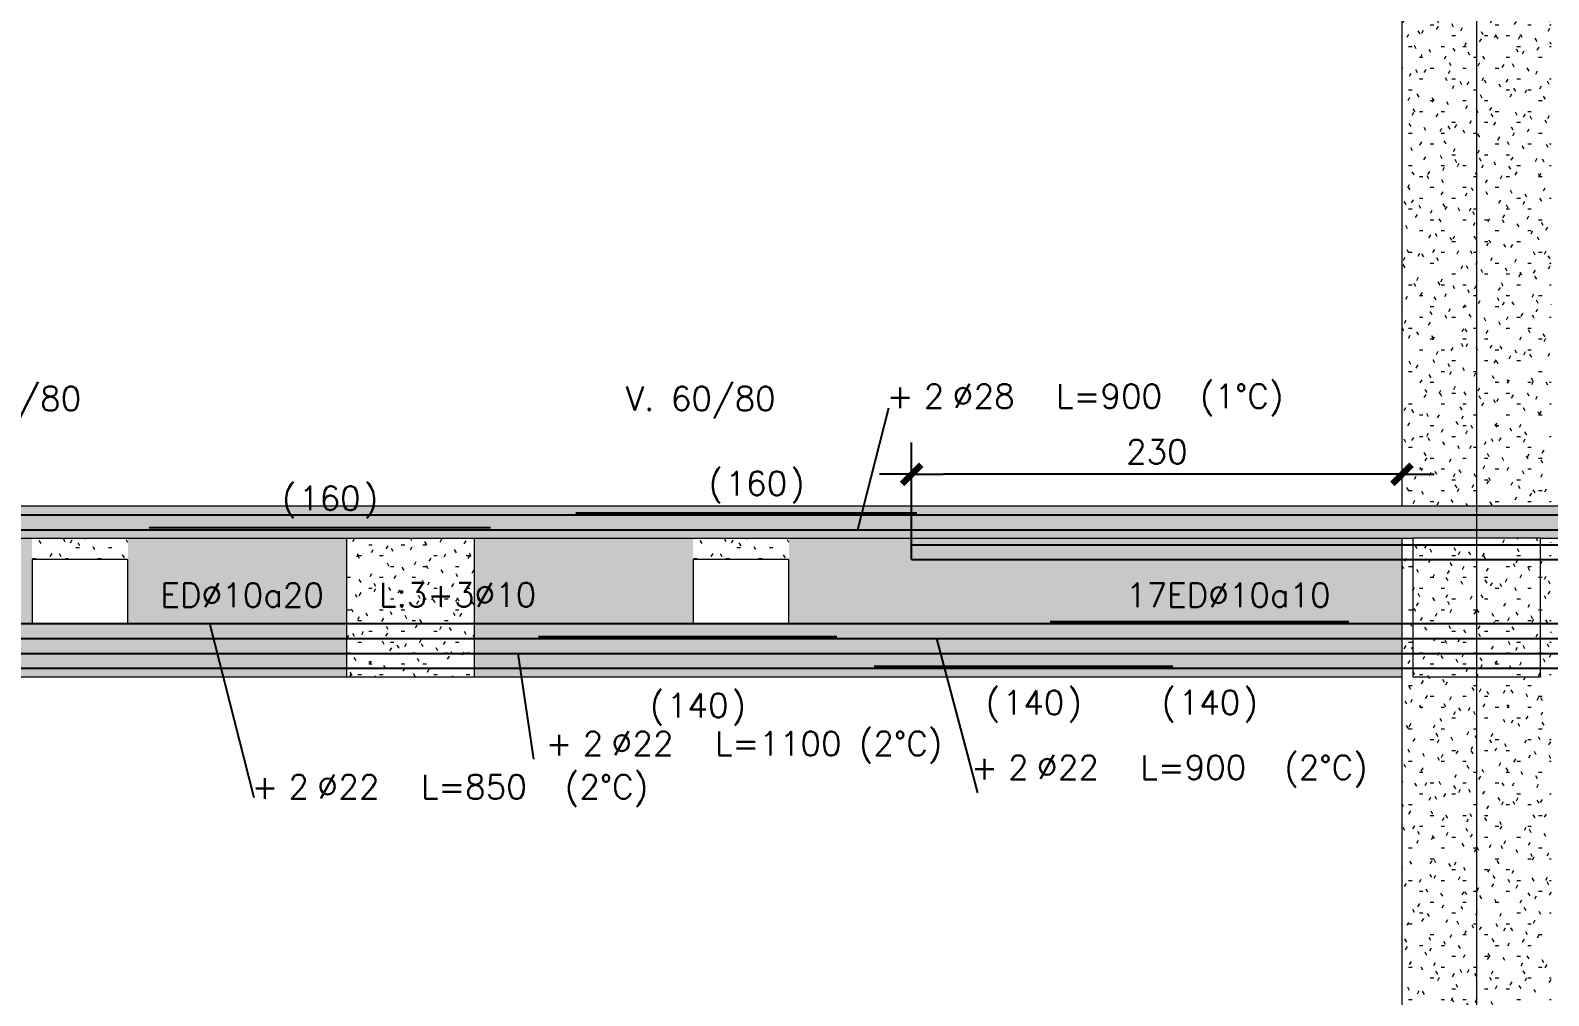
# Model space of a CAD drawing. Extents: x -10459 to 16942, y -13088 to 14608.
# Drawn here: x 3763 to 4475, y 2734 to 3186 of the extents above; entities that cross this region are included whole.
import ezdxf
from ezdxf.enums import TextEntityAlignment as Align

# ---------------------------------------------------------------- set-up
doc = ezdxf.new("R2010")
doc.units = 0
doc.header["$LTSCALE"] = 30
doc.header["$MEASUREMENT"] = 0
doc.linetypes.add("EJE1-1'$0$RLE-PROYECCION", pattern=[0.71438, 0.47625, -0.23813])
doc.layers.get('0').update_dxf_attribs({"linetype": 'CONTINUOUS'})
doc.layers.add("EJE1-1'$0$RLA-ACHURADO", color=30, linetype="EJE1-1'$0$RLE-PROYECCION", lineweight=15, transparency=0.7)
for name, color, linetype, lineweight in [("EJE1-1'$0$RLA-CONTORNO", 30, 'CONTINUOUS', 15), ("EJE1-1'$0$RLA-EJES", 1, 'CONTINUOUS', 9), ("EJE1-1'$0$RLA-TEXTOS-1", 9, 'CONTINUOUS', 9)]:
    doc.layers.add(name, color=color, linetype=linetype, lineweight=lineweight)
doc.layers.add("EJE1-1'$0$RLA-FE", color=7, linetype='CONTINUOUS')
doc.layers.add("EJE1-1'$0$RLA-TEXTOS-FE", color=9, linetype='CONTINUOUS')
doc.styles.add("EJE1-1'$0$RomanS", font='romans.shx', dxfattribs={"height": 11.25})
doc.dimstyles.new("EJE1-1'$0$ING50", dxfattribs={"dimscale": 50, "dimtxt": 0.27, "dimasz": 0.3, "dimexe": 0, "dimexo": 0, "dimgap": 0.1, "dimtad": 1, "dimdec": 1, "dimzin": 12, "dimdsep": 46, "dimtxsty": "EJE1-1'$0$RomanS", "dimblk": "EJE1-1'$0$TICK1", "dimblk1": "EJE1-1'$0$TICK1", "dimblk2": "EJE1-1'$0$TICK1", "dimcen": 0.09, "dimclrd": 2, "dimclre": 1, "dimclrt": 3, "dimadec": 0, "dimazin": 0, "dimtfac": 1, "dimtdec": 0, "dimtix": 1, "dimtmove": 2, "dimatfit": 3, "dimldrblk": "EJE1-1'$0$TICK1", "dimfxl": 0, "dimfxlon": 1, "dimtolj": 1, "dimtzin": 0, "dimarcsym": 0})
pattern_1 = [(0, (-234.281, -2576.79), (20.32, 5.08), [1.676, -13.564, 1.676, -13.564, -81.28]), (0, (-234.281, -2576.79), (20.32, 5.08), [-30.48, 1.676, -28.804, 1.676, -13.564, -35.56]), (0, (-234.281, -2576.79), (20.32, 5.08), [-76.2, 1.676, -8.484, 1.676, -23.724]), (120, (-226.661, -2574.25), (-14.559409, 15.057636), [1.676, -13.564, 1.676, -13.564, -81.28]), (120, (-226.661, -2574.25), (-14.559409, 15.057636), [-30.48, 1.676, -28.804, 1.676, -13.564, -35.56]), (120, (-226.661, -2574.25), (-14.559409, 15.057636), [-76.2, 1.676, -8.484, 1.676, -23.724]), (240, (-224.121, -2564.09), (-5.760591, -20.137636), [1.676, -13.564, 1.676, -13.564, -81.28]), (240, (-224.121, -2564.09), (-5.760591, -20.137636), [-30.48, 1.676, -28.804, 1.676, -13.564, -35.56]), (240, (-224.121, -2564.09), (-5.760591, -20.137636), [-76.2, 1.676, -8.484, 1.676, -23.724])]

# ---------------------------------------------------------------- blocks, each defined once
blk = doc.blocks.new('*U248')
at = {"layer": "EJE1-1'$0$RLA-FE"}
for p, q in [((0, 0), (1118.21, 0)), ((1118.21, 0), (1168.21, 0)), ((1168.21, 0), (1200, 0)), ((1200, 0), (1200, 0))]:
    blk.add_line(p, q, dxfattribs=at)
at = {"layer": "EJE1-1'$0$RLA-FE", "color": 3, "style": "EJE1-1'$0$RomanS", "flags": 8}
for tag, p in [('F=', (574.95, 9.32)), ('NUM', (589.36, 9.32))]:
    blk.add_attdef(tag, text='', height=11.25, dxfattribs=at).set_placement(p, align=Align.RIGHT)
at = {"layer": "EJE1-1'$0$RLA-FE", "color": 3, "style": "EJE1-1'$0$RomanS"}
for tag, p, flags in [('PHI', (593.26, 9.54), 14), ('DIAM', (603.11, 9.32), 12), ('MINUS', (625.13, 9.32), 13), ('MARK', (638.52, 9.32), 13), ('TEXTO_FE1', (641.82, 9.32), 8), ('TEXTO_FE2', (709.35, 9.34), 8), ('TIPO', (598.8, -75.78), 13), ('NVECES', (584.93, -94.72), 13), ('NUMFE', (588.86, -114.48), 13), ('CAPA', (597.06, -133.6), 13), ('DESPLAZA', (278.34, -151.59), 13), ('ESPACIO', (284.39, -169.95), 13), ('CANT', (298.23, -188.75), 13)]:
    blk.add_attdef(tag, p, '', height=11.25, dxfattribs=dict(at, flags=flags))
blk = doc.blocks.new('*U103')
at = {"layer": "EJE1-1'$0$RLA-FE"}
for p, q in [((0, 0), (1118.21, 0)), ((1118.21, 0), (1168.21, 0)), ((1168.21, 0), (1200, 0)), ((1200, 0), (1200, 0))]:
    blk.add_line(p, q, dxfattribs=at)
at = {"layer": "EJE1-1'$0$RLA-FE", "color": 3, "style": "EJE1-1'$0$RomanS", "flags": 8}
for tag, p in [('F=', (508.44, 36.32)), ('NUM', (522.85, 36.32))]:
    blk.add_attdef(tag, text='', height=11.25, dxfattribs=at).set_placement(p, align=Align.RIGHT)
at = {"layer": "EJE1-1'$0$RLA-FE", "color": 3, "style": "EJE1-1'$0$RomanS"}
for tag, p, flags in [('PHI', (526.74, 36.54), 14), ('DIAM', (536.6, 36.32), 12), ('MINUS', (558.62, 36.32), 13), ('MARK', (572.01, 36.32), 13), ('TEXTO_FE1', (575.31, 36.32), 8), ('TEXTO_FE2', (642.83, 36.34), 8), ('TIPO', (598.8, -75.78), 13), ('NVECES', (584.93, -94.72), 13), ('NUMFE', (588.86, -114.48), 13), ('CAPA', (597.06, -133.6), 13), ('DESPLAZA', (278.34, -151.59), 13), ('ESPACIO', (284.39, -169.95), 13), ('CANT', (298.23, -188.75), 13)]:
    blk.add_attdef(tag, p, '', height=11.25, dxfattribs=dict(at, flags=flags))
blk = doc.blocks.new('*U98')
at = {"layer": "EJE1-1'$0$RLA-FE"}
for p, q in [((0, 0), (1068.21, 0)), ((1068.21, 0), (1118.21, 0)), ((1118.21, 0), (1150, 0)), ((1150, 0), (1150, 0))]:
    blk.add_line(p, q, dxfattribs=at)
at = {"layer": "EJE1-1'$0$RLA-FE", "color": 3, "style": "EJE1-1'$0$RomanS", "flags": 8}
for tag, p in [('F=', (483.44, -19.89)), ('NUM', (497.85, -19.89))]:
    blk.add_attdef(tag, text='', height=11.25, dxfattribs=at).set_placement(p, align=Align.RIGHT)
at = {"layer": "EJE1-1'$0$RLA-FE", "color": 3, "style": "EJE1-1'$0$RomanS"}
for tag, p, flags in [('PHI', (501.74, -19.68), 12), ('DIAM', (511.6, -19.89), 12), ('MINUS', (533.62, -19.89), 13), ('MARK', (547.01, -19.89), 13), ('TEXTO_FE1', (550.31, -19.89), 8), ('TEXTO_FE2', (617.83, -19.88), 8), ('TIPO', (573.8, -57.92), 13), ('NVECES', (559.93, -76.86), 13), ('NUMFE', (563.86, -96.62), 13), ('CAPA', (572.06, -115.74), 13), ('DESPLAZA', (277.18, -134.17), 13), ('ESPACIO', (283.22, -152.53), 13), ('CANT', (297.06, -171.33), 13)]:
    blk.add_attdef(tag, p, '', height=11.25, dxfattribs=dict(at, flags=flags))
blk = doc.blocks.new('*U156')
at = {"layer": "EJE1-1'$0$RLA-FE"}
blk.add_line((0, 0), (1018.21, 0), dxfattribs=at)
at = {"layer": "EJE1-1'$0$RLA-FE", "color": 3, "style": "EJE1-1'$0$RomanS", "flags": 8}
for tag, p in [('F=', (458.44, -47.89)), ('NUM', (472.85, -47.89))]:
    blk.add_attdef(tag, text='', height=11.25, dxfattribs=at).set_placement(p, align=Align.RIGHT)
at = {"layer": "EJE1-1'$0$RLA-FE", "color": 3, "style": "EJE1-1'$0$RomanS"}
for tag, p, flags in [('PHI', (476.74, -47.68), 12), ('DIAM', (486.6, -47.89), 12), ('MINUS', (508.62, -47.89), 13), ('MARK', (522.01, -47.89), 13), ('TEXTO_FE1', (525.31, -47.89), 8), ('TEXTO_FE2', (592.83, -47.88), 8), ('TIPO', (548.8, -57.92), 13), ('NVECES', (534.93, -76.86), 13), ('NUMFE', (538.86, -96.62), 13), ('CAPA', (547.06, -115.74), 13), ('DESPLAZA', (277.18, -134.17), 13), ('ESPACIO', (283.22, -152.53), 13), ('CANT', (297.06, -171.33), 13)]:
    blk.add_attdef(tag, p, '', height=11.25, dxfattribs=dict(at, flags=flags))
blk = doc.blocks.new('*U134')
at = {"layer": "EJE1-1'$0$RLA-FE"}
for q in [(0, 0), (818.21, 0)]:
    blk.add_line((0, 0), q, dxfattribs=at)
at = {"layer": "EJE1-1'$0$RLA-FE", "color": 3, "style": "EJE1-1'$0$RomanS", "flags": 8}
for tag, p in [('F=', (358.44, 57.02)), ('NUM', (372.85, 57.02))]:
    blk.add_attdef(tag, text='', height=11.25, dxfattribs=at).set_placement(p, align=Align.RIGHT)
at = {"layer": "EJE1-1'$0$RLA-FE", "color": 3, "style": "EJE1-1'$0$RomanS"}
for tag, p, flags in [('PHI', (376.74, 57.23), 12), ('DIAM', (386.6, 57.02), 12), ('MINUS', (408.62, 57.02), 13), ('MARK', (422.01, 57.02), 13), ('TEXTO_FE1', (425.31, 57.02), 8), ('TEXTO_FE2', (492.83, 57.03), 8), ('TIPO', (448.8, -57.92), 13), ('NVECES', (434.93, -76.86), 13), ('NUMFE', (438.86, -96.62), 13), ('CAPA', (447.06, -115.74), 13), ('DESPLAZA', (277.18, -134.17), 13), ('ESPACIO', (283.22, -152.53), 13), ('CANT', (297.06, -171.33), 13)]:
    blk.add_attdef(tag, p, '', height=11.25, dxfattribs=dict(at, flags=flags))
blk = doc.blocks.new('*U133')
at = {"layer": "EJE1-1'$0$RLA-FE", "color": 6}
blk.add_line((0, 1), (160, 1), dxfattribs=at)
at = {"layer": "EJE1-1'$0$RLA-FE", "color": 3, "style": "EJE1-1'$0$RomanS", "flags": 8}
for tag, p in [('(', (65.66, 9.14)), (')', (103.99, 9.14)), ('EMP', (84.68, 9.14))]:
    blk.add_attdef(tag, text='', height=11.25, dxfattribs=at).set_placement(p, align=Align.CENTER)
blk = doc.blocks.new('*U239')
at = {"layer": "EJE1-1'$0$RLA-FE"}
for q in [(0, 0), (918.21, 0)]:
    blk.add_line((0, 0), q, dxfattribs=at)
at = {"layer": "EJE1-1'$0$RLA-FE", "color": 3, "style": "EJE1-1'$0$RomanS", "flags": 8}
for tag, p in [('F=', (366.16, -18.3)), ('NUM', (380.57, -18.3))]:
    blk.add_attdef(tag, text='', height=11.25, dxfattribs=at).set_placement(p, align=Align.RIGHT)
at = {"layer": "EJE1-1'$0$RLA-FE", "color": 3, "style": "EJE1-1'$0$RomanS"}
for tag, p, flags in [('PHI', (384.47, -18.08), 12), ('DIAM', (394.32, -18.3), 12), ('MINUS', (416.34, -18.3), 13), ('MARK', (429.73, -18.3), 13), ('TEXTO_FE1', (433.03, -18.3), 8), ('TEXTO_FE2', (500.55, -18.28), 8), ('TIPO', (498.8, -57.92), 13), ('NVECES', (484.93, -76.86), 13), ('NUMFE', (488.86, -96.62), 13), ('CAPA', (497.06, -115.74), 13), ('DESPLAZA', (277.18, -134.17), 13), ('ESPACIO', (283.22, -152.53), 13), ('CANT', (297.06, -171.33), 13)]:
    blk.add_attdef(tag, p, '', height=11.25, dxfattribs=dict(at, flags=flags))
blk = doc.blocks.new('*U146')
at = {"layer": "EJE1-1'$0$RLA-FE", "color": 6}
blk.add_line((0, 1), (140, 1), dxfattribs=at)
at = {"layer": "EJE1-1'$0$RLA-FE", "color": 3, "style": "EJE1-1'$0$RomanS", "flags": 8}
for tag, p in [('(', (55.66, -21.67)), ('EMP', (74.68, -21.67)), (')', (93.99, -21.67))]:
    blk.add_attdef(tag, text='', height=11.25, dxfattribs=at).set_placement(p, align=Align.CENTER)
blk = doc.blocks.new('*U237')
at = {"layer": "EJE1-1'$0$RLA-FE"}
for p, q in [((0, 0), (918.21, 0)), ((918.21, 0), (968.21, 0)), ((968.21, 0), (1000, 0)), ((1000, 0), (1000, 0))]:
    blk.add_line(p, q, dxfattribs=at)
at = {"layer": "EJE1-1'$0$RLA-FE", "color": 3, "style": "EJE1-1'$0$RomanS"}
for tag, p, flags in [('TIPO', (498.8, -57.92), 13), ('PHI', (438.6, -76.34), 12), ('DIAM', (448.46, -76.55), 12), ('MINUS', (470.48, -76.55), 13), ('MARK', (483.87, -76.55), 13), ('NVECES', (484.93, -76.86), 13), ('TEXTO_FE1', (487.17, -76.55), 8), ('TEXTO_FE2', (554.69, -76.53), 8), ('NUMFE', (488.86, -96.62), 13), ('CAPA', (497.06, -115.74), 13), ('DESPLAZA', (277.18, -134.17), 13), ('ESPACIO', (283.22, -152.53), 13), ('CANT', (297.06, -171.33), 13)]:
    blk.add_attdef(tag, p, '', height=11.25, dxfattribs=dict(at, flags=flags))
at = {"layer": "EJE1-1'$0$RLA-FE", "color": 3, "style": "EJE1-1'$0$RomanS", "flags": 8}
for tag, p in [('F=', (420.3, -76.55)), ('NUM', (434.71, -76.55))]:
    blk.add_attdef(tag, text='', height=11.25, dxfattribs=at).set_placement(p, align=Align.RIGHT)
blk = doc.blocks.new('*U238')
at = {"layer": "EJE1-1'$0$RLA-FE"}
for q in [(0, 0), (818.21, 0)]:
    blk.add_line((0, 0), q, dxfattribs=at)
at = {"layer": "EJE1-1'$0$RLA-FE", "color": 3, "style": "EJE1-1'$0$RomanS"}
for tag, p, flags in [('TIPO', (448.8, -57.92), 13), ('PHI', (233.75, -65.9), 12), ('DIAM', (243.61, -66.11), 12), ('MINUS', (265.62, -66.11), 13), ('MARK', (279.02, -66.11), 13), ('TEXTO_FE1', (282.32, -66.11), 8), ('TEXTO_FE2', (349.84, -66.09), 8), ('NVECES', (434.93, -76.86), 13), ('NUMFE', (438.86, -96.62), 13), ('CAPA', (447.06, -115.74), 13), ('DESPLAZA', (277.18, -134.17), 13), ('ESPACIO', (283.22, -152.53), 13), ('CANT', (297.06, -171.33), 13)]:
    blk.add_attdef(tag, p, '', height=11.25, dxfattribs=dict(at, flags=flags))
at = {"layer": "EJE1-1'$0$RLA-FE", "color": 3, "style": "EJE1-1'$0$RomanS", "flags": 8}
for tag, p in [('F=', (215.45, -66.11)), ('NUM', (229.85, -66.11))]:
    blk.add_attdef(tag, text='', height=11.25, dxfattribs=at).set_placement(p, align=Align.RIGHT)
blk = doc.blocks.new('*U150')
at = {"layer": "EJE1-1'$0$RLA-FE", "color": 6}
blk.add_line((0, 1), (140, 1), dxfattribs=at)
at = {"layer": "EJE1-1'$0$RLA-FE", "color": 3, "style": "EJE1-1'$0$RomanS", "flags": 8}
for tag, p in [('(', (55.66, -37.04)), ('EMP', (74.68, -37.04)), (')', (93.99, -37.04))]:
    blk.add_attdef(tag, text='', height=11.25, dxfattribs=at).set_placement(p, align=Align.CENTER)
blk = doc.blocks.new('*U161')
at = {"layer": "EJE1-1'$0$RLA-FE"}
for p, q in [((0, 0), (768.21, 0)), ((768.21, 0), (818.21, 0)), ((818.21, 0), (850, 0)), ((850, 0), (850, 0))]:
    blk.add_line(p, q, dxfattribs=at)
at = {"layer": "EJE1-1'$0$RLA-FE", "color": 3, "style": "EJE1-1'$0$RomanS"}
for tag, p, flags in [('TIPO', (423.8, -57.92), 13), ('PHI', (366.31, -82), 12), ('DIAM', (376.17, -82.21), 12), ('MINUS', (398.19, -82.21), 13), ('NVECES', (409.93, -76.86), 13), ('MARK', (411.58, -82.21), 13), ('TEXTO_FE1', (414.88, -82.21), 8), ('TEXTO_FE2', (482.4, -82.19), 8), ('NUMFE', (413.86, -96.62), 13), ('CAPA', (422.06, -115.74), 13), ('DESPLAZA', (277.18, -134.17), 13), ('ESPACIO', (283.22, -152.53), 13), ('CANT', (297.06, -171.33), 13)]:
    blk.add_attdef(tag, p, '', height=11.25, dxfattribs=dict(at, flags=flags))
at = {"layer": "EJE1-1'$0$RLA-FE", "color": 3, "style": "EJE1-1'$0$RomanS", "flags": 8}
for tag, p in [('F=', (348.01, -82.21)), ('NUM', (362.42, -82.21))]:
    blk.add_attdef(tag, text='', height=11.25, dxfattribs=at).set_placement(p, align=Align.RIGHT)
blk = doc.blocks.new('*U162')
at = {"layer": "EJE1-1'$0$RLA-FE"}
for q in [(0, 0), (1018.21, 0)]:
    blk.add_line((0, 0), q, dxfattribs=at)
at = {"layer": "EJE1-1'$0$RLA-FE", "color": 3, "style": "EJE1-1'$0$RomanS"}
for tag, p, flags in [('TIPO', (548.8, -57.92), 13), ('NVECES', (534.93, -76.86), 13), ('PHI', (466.73, -94.62), 12), ('DIAM', (476.59, -94.83), 12), ('MINUS', (498.6, -94.83), 13), ('MARK', (512, -94.83), 13), ('TEXTO_FE1', (515.3, -94.83), 8), ('NUMFE', (538.86, -96.62), 13), ('TEXTO_FE2', (582.82, -94.81), 8), ('CAPA', (547.06, -115.74), 13), ('DESPLAZA', (277.18, -134.17), 13), ('ESPACIO', (283.22, -152.53), 13), ('CANT', (297.06, -171.33), 13)]:
    blk.add_attdef(tag, p, '', height=11.25, dxfattribs=dict(at, flags=flags))
at = {"layer": "EJE1-1'$0$RLA-FE", "color": 3, "style": "EJE1-1'$0$RomanS", "flags": 8}
for tag, p in [('F=', (448.43, -94.83)), ('NUM', (462.83, -94.83))]:
    blk.add_attdef(tag, text='', height=11.25, dxfattribs=at).set_placement(p, align=Align.RIGHT)
blk = doc.blocks.new('*U193')
at = {"layer": "EJE1-1'$0$RLA-FE", "color": 6}
blk.add_line((0, 1), (140, 1), dxfattribs=at)
at = {"layer": "EJE1-1'$0$RLA-FE", "color": 3, "style": "EJE1-1'$0$RomanS", "flags": 8}
for tag, p in [('(', (55.66, -42.63)), ('EMP', (74.68, -42.63)), (')', (93.99, -42.63))]:
    blk.add_attdef(tag, text='', height=11.25, dxfattribs=at).set_placement(p, align=Align.CENTER)
blk = doc.blocks.new('*U166')
at = {"layer": "EJE1-1'$0$RLA-FE"}
for q in [(0, 0), (1118.21, 0)]:
    blk.add_line((0, 0), q, dxfattribs=at)
at = {"layer": "EJE1-1'$0$RLA-FE", "color": 3, "style": "EJE1-1'$0$RomanS", "flags": 8}
for tag, p in [('F=', (508.44, 7.32)), ('NUM', (522.85, 7.32))]:
    blk.add_attdef(tag, text='', height=11.25, dxfattribs=at).set_placement(p, align=Align.RIGHT)
at = {"layer": "EJE1-1'$0$RLA-FE", "color": 3, "style": "EJE1-1'$0$RomanS"}
for tag, p, flags in [('PHI', (526.74, 7.54), 12), ('DIAM', (536.6, 7.32), 12), ('MINUS', (558.62, 7.32), 13), ('MARK', (572.01, 7.32), 13), ('TEXTO_FE1', (575.31, 7.32), 8), ('TEXTO_FE2', (642.83, 7.34), 8), ('TIPO', (598.8, -57.92), 13), ('NVECES', (584.93, -76.86), 13), ('NUMFE', (588.86, -96.62), 13), ('CAPA', (597.06, -115.74), 13), ('DESPLAZA', (277.18, -134.17), 13), ('ESPACIO', (283.22, -152.53), 13), ('CANT', (297.06, -171.33), 13)]:
    blk.add_attdef(tag, p, '', height=11.25, dxfattribs=dict(at, flags=flags))
blk = doc.blocks.new('*U251')
at = {"layer": "EJE1-1'$0$RLA-FE"}
for q in [(0, 0), (1068.21, 0)]:
    blk.add_line((0, 0), q, dxfattribs=at)
at = {"layer": "EJE1-1'$0$RLA-FE", "color": 3, "style": "EJE1-1'$0$RomanS", "flags": 8}
for tag, p in [('F=', (381.87, 42.35)), ('NUM', (396.28, 42.35))]:
    blk.add_attdef(tag, text='', height=11.25, dxfattribs=at).set_placement(p, align=Align.RIGHT)
at = {"layer": "EJE1-1'$0$RLA-FE", "color": 3, "style": "EJE1-1'$0$RomanS"}
for tag, p, flags in [('PHI', (400.17, 42.56), 14), ('DIAM', (410.03, 42.35), 12), ('MINUS', (432.05, 42.35), 13), ('MARK', (445.44, 42.35), 13), ('TEXTO_FE1', (448.74, 42.35), 8), ('TEXTO_FE2', (516.26, 42.36), 8), ('TIPO', (573.8, -75.78), 13), ('NVECES', (559.93, -94.72), 13), ('NUMFE', (563.86, -114.48), 13), ('CAPA', (572.06, -133.6), 13), ('DESPLAZA', (278.34, -151.59), 13), ('ESPACIO', (284.39, -169.95), 13), ('CANT', (298.23, -188.75), 13)]:
    blk.add_attdef(tag, p, '', height=11.25, dxfattribs=dict(at, flags=flags))
blk = doc.blocks.new("EJE1-1'$0$TICK1")
at = {"color": 2}
for points in [[(0, 0), (-1, 0)], [(0, 0), (1, 0)]]:
    blk.add_lwpolyline(points, dxfattribs=at)
at = {"color": 2, "const_width": 0.2}
blk.add_lwpolyline([(-0.3, -0.3), (0.3, 0.3)], dxfattribs=at)
blk = doc.blocks.new('*D171')
at = {"layer": "EJE1-1'$0$RLA-FE", "color": 2, "lineweight": -2, "transparency": 16777216}
blk.add_line((1555.48, 802), (1355.48, 802), dxfattribs=at)
at = {"layer": "EJE1-1'$0$RLA-FE", "color": 2, "lineweight": -2, "transparency": 16777216, "xscale": 15, "yscale": 15, "zscale": 15, "rotation": 180}
blk.add_blockref("EJE1-1'$0$TICK1", (1340.48, 802), dxfattribs=at)
at = {"layer": "EJE1-1'$0$RLA-FE", "color": 2, "lineweight": -2, "transparency": 16777216, "xscale": 15, "yscale": 15, "zscale": 15}
blk.add_blockref("EJE1-1'$0$TICK1", (1570.48, 802), dxfattribs=at)
at = {"layer": "EJE1-1'$0$RLA-FE", "color": 3, "transparency": 16777216, "insert": (1455.48, 812.62), "char_height": 11.25, "attachment_point": 5, "style": "EJE1-1'$0$RomanS"}
blk.add_mtext('\\A1;230', dxfattribs=at)
blk = doc.blocks.new('*U250')
at = {"layer": "EJE1-1'$0$RLA-FE"}
for p, q in [((0, 0), (0, 0)), ((0, 0), (618.21, 0)), ((618.21, 0), (668.21, 0)), ((668.21, 0), (700, 0)), ((700, 0), (700, 0))]:
    blk.add_line(p, q, dxfattribs=at)
at = {"layer": "EJE1-1'$0$RLA-FE", "color": 3, "style": "EJE1-1'$0$RomanS", "flags": 8}
for tag, p in [('F=', (354.71, 80.91)), ('NUM', (369.12, 80.91))]:
    blk.add_attdef(tag, text='', height=11.25, dxfattribs=at).set_placement(p, align=Align.RIGHT)
at = {"layer": "EJE1-1'$0$RLA-FE", "color": 3, "style": "EJE1-1'$0$RomanS"}
for tag, p, flags in [('PHI', (373.02, 81.12), 14), ('DIAM', (382.87, 80.91), 12), ('MINUS', (404.89, 80.91), 13), ('MARK', (418.28, 80.91), 13), ('TEXTO_FE1', (421.58, 80.91), 8), ('TEXTO_FE2', (489.11, 80.93), 8), ('TIPO', (348.8, -75.78), 13), ('NVECES', (334.93, -94.72), 13), ('NUMFE', (338.86, -114.48), 13), ('CAPA', (347.06, -133.6), 13), ('DESPLAZA', (278.34, -151.59), 13), ('ESPACIO', (284.39, -169.95), 13), ('CANT', (298.23, -188.75), 13)]:
    blk.add_attdef(tag, p, '', height=11.25, dxfattribs=dict(at, flags=flags))
blk = doc.blocks.new("EJE1-1'")
at = {"layer": "EJE1-1'$0$RLA-ACHURADO"}
h = blk.add_hatch(dxfattribs=at)
h.set_pattern_fill('SAND - DENSE', color=256, style=0, pattern_type=2)
h.set_pattern_definition(pattern_1)
h.paths.add_polyline_path([(1640.481, 787), (1640.481, 1168), (1635.481, 1168), (1635.481, 1103), (1575.481, 1103), (1575.481, 1168), (1570.481, 1168), (1570.481, 787), (1635.481, 787)], flags=0)
h = blk.add_hatch(dxfattribs=at)
h.set_pattern_fill('SAND - DENSE', color=256, style=0, pattern_type=2)
h.set_pattern_definition(pattern_1)
h.paths.add_polyline_path([(2135.481, 772), (2135.481, 787), (-2429.52, 787), (-2429.52, 772), (2119.733, 772)], flags=0)
h = blk.add_hatch(dxfattribs=at)
h.set_pattern_fill('SAND - DENSE', color=256, style=0, pattern_type=2)
h.set_pattern_definition(pattern_1)
h.paths.add_polyline_path([(927.981, 732), (927.981, 772), (640.481, 772), (640.481, 707), (1075.481, 707), (1075.481, 772), (972.981, 772), (972.981, 732)])
h.paths.add_polyline_path([(1237.981, 732), (1237.981, 772), (1135.481, 772), (1135.481, 707), (1570.481, 707), (1570.481, 772), (1282.981, 772), (1282.981, 732)])
h = blk.add_hatch(dxfattribs=at)
h.set_pattern_fill('SAND - DENSE', color=256, style=0, pattern_type=2)
h.set_pattern_definition([(0, (-381.781, -1729.79), (20.32, 5.08), [1.676, -13.564, 1.676, -13.564, -81.28]), (0, (-381.781, -1729.79), (20.32, 5.08), [-30.48, 1.676, -28.804, 1.676, -13.564, -35.56]), (0, (-381.781, -1729.79), (20.32, 5.08), [-76.2, 1.676, -8.484, 1.676, -23.724]), (120, (-374.161, -1727.25), (-14.559409, 15.057636), [1.676, -13.564, 1.676, -13.564, -81.28]), (120, (-374.161, -1727.25), (-14.559409, 15.057636), [-30.48, 1.676, -28.804, 1.676, -13.564, -35.56]), (120, (-374.161, -1727.25), (-14.559409, 15.057636), [-76.2, 1.676, -8.484, 1.676, -23.724]), (240, (-371.621, -1717.09), (-5.760591, -20.137636), [1.676, -13.564, 1.676, -13.564, -81.28]), (240, (-371.621, -1717.09), (-5.760591, -20.137636), [-30.48, 1.676, -28.804, 1.676, -13.564, -35.56]), (240, (-371.621, -1717.09), (-5.760591, -20.137636), [-76.2, 1.676, -8.484, 1.676, -23.724])])
h.paths.add_polyline_path([(972.981, 762), (972.981, 772), (927.981, 772), (927.981, 762)])
h = blk.add_hatch(dxfattribs=at)
h.set_pattern_fill('SAND - DENSE', color=256, style=0, pattern_type=2)
h.set_pattern_definition(pattern_1)
h.paths.add_polyline_path([(1135.481, 707), (1135.481, 772), (1075.481, 772), (1075.481, 707)], flags=0)
h = blk.add_hatch(dxfattribs=at)
h.set_pattern_fill('SAND - DENSE', color=256, style=0, pattern_type=2)
h.set_pattern_definition([(0, (-71.781, -1729.79), (20.32, 5.08), [1.676, -13.564, 1.676, -13.564, -81.28]), (0, (-71.781, -1729.79), (20.32, 5.08), [-30.48, 1.676, -28.804, 1.676, -13.564, -35.56]), (0, (-71.781, -1729.79), (20.32, 5.08), [-76.2, 1.676, -8.484, 1.676, -23.724]), (120, (-64.161, -1727.25), (-14.559409, 15.057636), [1.676, -13.564, 1.676, -13.564, -81.28]), (120, (-64.161, -1727.25), (-14.559409, 15.057636), [-30.48, 1.676, -28.804, 1.676, -13.564, -35.56]), (120, (-64.161, -1727.25), (-14.559409, 15.057636), [-76.2, 1.676, -8.484, 1.676, -23.724]), (240, (-61.621, -1717.09), (-5.760591, -20.137636), [1.676, -13.564, 1.676, -13.564, -81.28]), (240, (-61.621, -1717.09), (-5.760591, -20.137636), [-30.48, 1.676, -28.804, 1.676, -13.564, -35.56]), (240, (-61.621, -1717.09), (-5.760591, -20.137636), [-76.2, 1.676, -8.484, 1.676, -23.724])])
h.paths.add_polyline_path([(1282.981, 762), (1282.981, 772), (1237.981, 772), (1237.981, 762)])
h = blk.add_hatch(dxfattribs=at)
h.set_pattern_fill('SAND - DENSE', color=256, style=0, pattern_type=2)
h.set_pattern_definition(pattern_1)
h.paths.add_polyline_path([(1640.481, 391), (1640.481, 772), (1635.481, 772), (1635.481, 707), (1575.481, 707), (1575.481, 772), (1570.481, 772), (1570.481, 391), (1635.481, 391)], flags=0)
h = blk.add_hatch(dxfattribs=at)
h.set_pattern_fill('SAND - DENSE', color=256, style=0, pattern_type=2)
h.set_pattern_definition(pattern_1)
h.paths.add_polyline_path([(1635.481, 707), (1635.481, 772), (1575.481, 772), (1575.481, 707)], flags=0)
at = {"layer": "EJE1-1'$0$RLA-CONTORNO"}
for p, q in [((1570.481, 787), (1570.481, 1168)), ((2720.477, 787), (-2429.52, 787)), ((635.481, 772), (1075.481, 772)), ((1075.481, 772), (1075.481, 707)), ((1075.486, 772), (1135.476, 772)), ((1135.481, 772), (1575.481, 772)), ((1135.481, 707), (1135.481, 772)), ((1570.481, 391), (1570.481, 772)), ((1575.481, 772), (1575.481, 707)), ((1635.476, 772), (1575.486, 772)), ((1635.481, 772), (2075.481, 772)), ((1635.481, 707), (1635.481, 772)), ((640.481, 707), (1075.481, 707)), ((1075.481, 707), (1135.481, 707)), ((1135.481, 707), (1570.481, 707)), ((1575.481, 707), (1635.481, 707))]:
    blk.add_line(p, q, dxfattribs=at)
for points in [[(927.981, 732), (972.981, 732), (972.981, 762), (927.981, 762)], [(1237.981, 732), (1282.981, 732), (1282.981, 762), (1237.981, 762)]]:
    blk.add_lwpolyline(points, close=True, dxfattribs=at)
at = {"layer": "EJE1-1'$0$RLA-EJES"}
blk.add_line((1605.481, -651.36), (1605.481, 1463), dxfattribs=at)
at = {"layer": "EJE1-1'$0$RLA-FE", "color": 2}
for p, q in [((1329.635, 833.016), (1315.079, 776)), ((1032.115, 650.311), (1011.39, 732)), ((1352.124, 725), (1371.352, 652.66)), ((1163.293, 668.454), (1155.911, 718))]:
    blk.add_line(p, q, dxfattribs=at)
at = {"layer": "EJE1-1'$0$RLA-FE", "color": 1}
for p, q in [((1340.481, 772), (1340.481, 817)), ((1340.481, 762), (1340.481, 807))]:
    blk.add_line(p, q, dxfattribs=at)
at = {"layer": "EJE1-1'$0$RLA-FE"}
ref = blk.add_blockref('*U250', (1340.481, 762), dxfattribs=at)
ref.add_attrib('DIAM', '28', (1723.354, 842.91), dxfattribs={"color": 3, "height": 11.25, "style": "EJE1-1'$0$RomanS"})
ref.add_attrib('NUM', '2', dxfattribs={"color": 3, "height": 11.25, "style": "EJE1-1'$0$RomanS"}).set_placement((1709.603, 842.91), align=Align.RIGHT)
ref.add_attrib('TEXTO_FE1', 'L=700', (1762.065, 842.91), dxfattribs={"color": 3, "height": 11.25, "style": "EJE1-1'$0$RomanS"})
ref.add_attrib('TEXTO_FE2', '(2°C)', (1829.587, 842.928), dxfattribs={"color": 3, "height": 11.25, "style": "EJE1-1'$0$RomanS"})
ref.add_attrib('F=', "+F'=", dxfattribs={"color": 3, "height": 11.25, "style": "EJE1-1'$0$RomanS"}).set_placement((1695.194, 842.91), align=Align.RIGHT)
ref = blk.add_blockref('*U134', (982.981, 776), dxfattribs=at)
ref.add_attrib('DIAM', '28', (1369.581, 833.016), dxfattribs={"color": 3, "height": 11.25, "style": "EJE1-1'$0$RomanS"})
ref.add_attrib('NUM', '2', dxfattribs={"color": 3, "height": 11.25, "style": "EJE1-1'$0$RomanS"}).set_placement((1355.83, 833.016), align=Align.RIGHT)
ref.add_attrib('TEXTO_FE1', 'L=900', (1408.292, 833.016), dxfattribs={"color": 3, "height": 11.25, "style": "EJE1-1'$0$RomanS"})
ref.add_attrib('TEXTO_FE2', '(1°C)', (1475.814, 833.034), dxfattribs={"color": 3, "height": 11.25, "style": "EJE1-1'$0$RomanS"})
ref.add_attrib('PHI', '%%C', (1359.725, 833.23), dxfattribs={"color": 3, "height": 11.25, "style": "EJE1-1'$0$RomanS"})
ref.add_attrib('F=', '+', dxfattribs={"color": 3, "height": 11.25, "style": "EJE1-1'$0$RomanS"}).set_placement((1341.421, 833.016), align=Align.RIGHT)
for name, p in [('*U103', (-57.019, 776)), ('*U251', (1340.481, 769)), ('*U248', (142.981, 783)), ('*U166', (1182.981, 783)), ('*U162', (1405.481, 732)), ('*U237', (305.481, 725)), ('*U98', (312.98, 711)), ('*U239', (1322.98, 711))]:
    blk.add_blockref(name, p, dxfattribs=at)
ref = blk.add_blockref('*U133', (1182.981, 783), dxfattribs=at)
ref.add_attrib('EMP', '160', dxfattribs={"color": 3, "height": 11.25, "style": "EJE1-1'$0$RomanS"}).set_placement((1267.663, 792.143), align=Align.CENTER)
ref.add_attrib('(', '(', dxfattribs={"color": 3, "height": 11.25, "style": "EJE1-1'$0$RomanS"}).set_placement((1248.637, 792.143), align=Align.CENTER)
ref.add_attrib(')', ')', dxfattribs={"color": 3, "height": 11.25, "style": "EJE1-1'$0$RomanS"}).set_placement((1286.976, 792.143), align=Align.CENTER)
ref = blk.add_blockref('*U133', (982.981, 776), dxfattribs=at)
ref.add_attrib('EMP', '160', dxfattribs={"color": 3, "height": 11.25, "style": "EJE1-1'$0$RomanS"}).set_placement((1067.663, 785.143), align=Align.CENTER)
ref.add_attrib('(', '(', dxfattribs={"color": 3, "height": 11.25, "style": "EJE1-1'$0$RomanS"}).set_placement((1048.637, 785.143), align=Align.CENTER)
ref.add_attrib(')', ')', dxfattribs={"color": 3, "height": 11.25, "style": "EJE1-1'$0$RomanS"}).set_placement((1086.976, 785.143), align=Align.CENTER)
ref = blk.add_blockref('*U161', (695.481, 732), dxfattribs=at)
ref.add_attrib('DIAM', '22', (1071.648, 649.787), dxfattribs={"color": 3, "height": 11.25, "style": "EJE1-1'$0$RomanS"})
ref.add_attrib('NUM', '2', dxfattribs={"color": 3, "height": 11.25, "style": "EJE1-1'$0$RomanS"}).set_placement((1057.897, 649.787), align=Align.RIGHT)
ref.add_attrib('TEXTO_FE1', 'L=850', (1110.359, 649.787), dxfattribs={"color": 3, "height": 11.25, "style": "EJE1-1'$0$RomanS"})
ref.add_attrib('TEXTO_FE2', '(2°C)', (1177.881, 649.805), dxfattribs={"color": 3, "height": 11.25, "style": "EJE1-1'$0$RomanS"})
ref.add_attrib('PHI', '%%C', (1061.792, 650.001), dxfattribs={"color": 3, "height": 11.25, "style": "EJE1-1'$0$RomanS"})
ref.add_attrib('F=', '+', dxfattribs={"color": 3, "height": 11.25, "style": "EJE1-1'$0$RomanS"}).set_placement((1043.488, 649.787), align=Align.RIGHT)
ref = blk.add_blockref('*U193', (1405.481, 732), dxfattribs=at)
ref.add_attrib('EMP', '140', dxfattribs={"color": 3, "height": 11.25, "style": "EJE1-1'$0$RomanS"}).set_placement((1480.163, 689.365), align=Align.CENTER)
ref.add_attrib('(', '(', dxfattribs={"color": 3, "height": 11.25, "style": "EJE1-1'$0$RomanS"}).set_placement((1461.137, 689.365), align=Align.CENTER)
ref.add_attrib(')', ')', dxfattribs={"color": 3, "height": 11.25, "style": "EJE1-1'$0$RomanS"}).set_placement((1499.476, 689.365), align=Align.CENTER)
ref = blk.add_blockref('*U150', (1165.481, 725), dxfattribs=at)
ref.add_attrib('EMP', '140', dxfattribs={"color": 3, "height": 11.25, "style": "EJE1-1'$0$RomanS"}).set_placement((1240.163, 687.962), align=Align.CENTER)
ref.add_attrib('(', '(', dxfattribs={"color": 3, "height": 11.25, "style": "EJE1-1'$0$RomanS"}).set_placement((1221.137, 687.962), align=Align.CENTER)
ref.add_attrib(')', ')', dxfattribs={"color": 3, "height": 11.25, "style": "EJE1-1'$0$RomanS"}).set_placement((1259.476, 687.962), align=Align.CENTER)
ref = blk.add_blockref('*U238', (1165.481, 725), dxfattribs=at)
ref.add_attrib('DIAM', '22', (1409.086, 658.888), dxfattribs={"color": 3, "height": 11.25, "style": "EJE1-1'$0$RomanS"})
ref.add_attrib('NUM', '2', dxfattribs={"color": 3, "height": 11.25, "style": "EJE1-1'$0$RomanS"}).set_placement((1395.335, 658.888), align=Align.RIGHT)
ref.add_attrib('TEXTO_FE1', 'L=900', (1447.798, 658.888), dxfattribs={"color": 3, "height": 11.25, "style": "EJE1-1'$0$RomanS"})
ref.add_attrib('TEXTO_FE2', '(2°C)', (1515.32, 658.906), dxfattribs={"color": 3, "height": 11.25, "style": "EJE1-1'$0$RomanS"})
ref.add_attrib('PHI', '%%C', (1399.231, 659.102), dxfattribs={"color": 3, "height": 11.25, "style": "EJE1-1'$0$RomanS"})
ref.add_attrib('F=', '+', dxfattribs={"color": 3, "height": 11.25, "style": "EJE1-1'$0$RomanS"}).set_placement((1380.926, 658.888), align=Align.RIGHT)
ref = blk.add_blockref('*U156', (722.981, 718), dxfattribs=at)
ref.add_attrib('DIAM', '22', (1209.581, 670.105), dxfattribs={"color": 3, "height": 11.25, "style": "EJE1-1'$0$RomanS"})
ref.add_attrib('NUM', '2', dxfattribs={"color": 3, "height": 11.25, "style": "EJE1-1'$0$RomanS"}).set_placement((1195.83, 670.105), align=Align.RIGHT)
ref.add_attrib('TEXTO_FE1', 'L=1100', (1248.292, 670.105), dxfattribs={"color": 3, "height": 11.25, "style": "EJE1-1'$0$RomanS"})
ref.add_attrib('TEXTO_FE2', '(2°C)', (1315.814, 670.123), dxfattribs={"color": 3, "height": 11.25, "style": "EJE1-1'$0$RomanS"})
ref.add_attrib('PHI', '%%C', (1199.725, 670.319), dxfattribs={"color": 3, "height": 11.25, "style": "EJE1-1'$0$RomanS"})
ref.add_attrib('F=', '+', dxfattribs={"color": 3, "height": 11.25, "style": "EJE1-1'$0$RomanS"}).set_placement((1181.421, 670.105), align=Align.RIGHT)
ref = blk.add_blockref('*U146', (1322.98, 711), dxfattribs=at)
ref.add_attrib('EMP', '140', dxfattribs={"color": 3, "height": 11.25, "style": "EJE1-1'$0$RomanS"}).set_placement((1397.662, 689.334), align=Align.CENTER)
ref.add_attrib('(', '(', dxfattribs={"color": 3, "height": 11.25, "style": "EJE1-1'$0$RomanS"}).set_placement((1378.637, 689.334), align=Align.CENTER)
ref.add_attrib(')', ')', dxfattribs={"color": 3, "height": 11.25, "style": "EJE1-1'$0$RomanS"}).set_placement((1416.975, 689.334), align=Align.CENTER)
at = {"layer": "EJE1-1'$0$RLA-TEXTOS-1", "char_height": 11.25, "width": 77.89617, "attachment_point": 5, "line_spacing_factor": 0.941778, "style": "EJE1-1'$0$RomanS"}
for insert in [(915.884, 835.676), (1241.569, 835.676)]:
    blk.add_mtext('V. 60/80', dxfattribs=dict(at, insert=insert))
at = {"layer": "EJE1-1'$0$RLA-TEXTOS-FE", "color": 9, "style": "EJE1-1'$0$RomanS"}
for s, p in [('ED%%C10a20', (1026.54, 739.725)), ('L:3+3%%C10', (1127.591, 739.872)), ('17ED%%C10a10', (1489.015, 739.725))]:
    blk.add_text(s, height=11.25, dxfattribs=at).set_placement(p, align=Align.CENTER)
at = {"layer": "EJE1-1'$0$RLA-FE"}
dim = blk.add_aligned_dim(p1=(1570.481, 772), p2=(1340.481, 772), distance=-30, dimstyle="EJE1-1'$0$ING50", dxfattribs=at)
dim.commit()
dim.dimension.update_dxf_attribs({"geometry": '*D171', "text_midpoint": (1455.481, 812.625)})

msp = doc.modelspace()

# ---------------------------------------------------------------- block references
msp.add_blockref("EJE1-1'", (2835.3, 2176.19))

doc.saveas('drawing.dxf')
